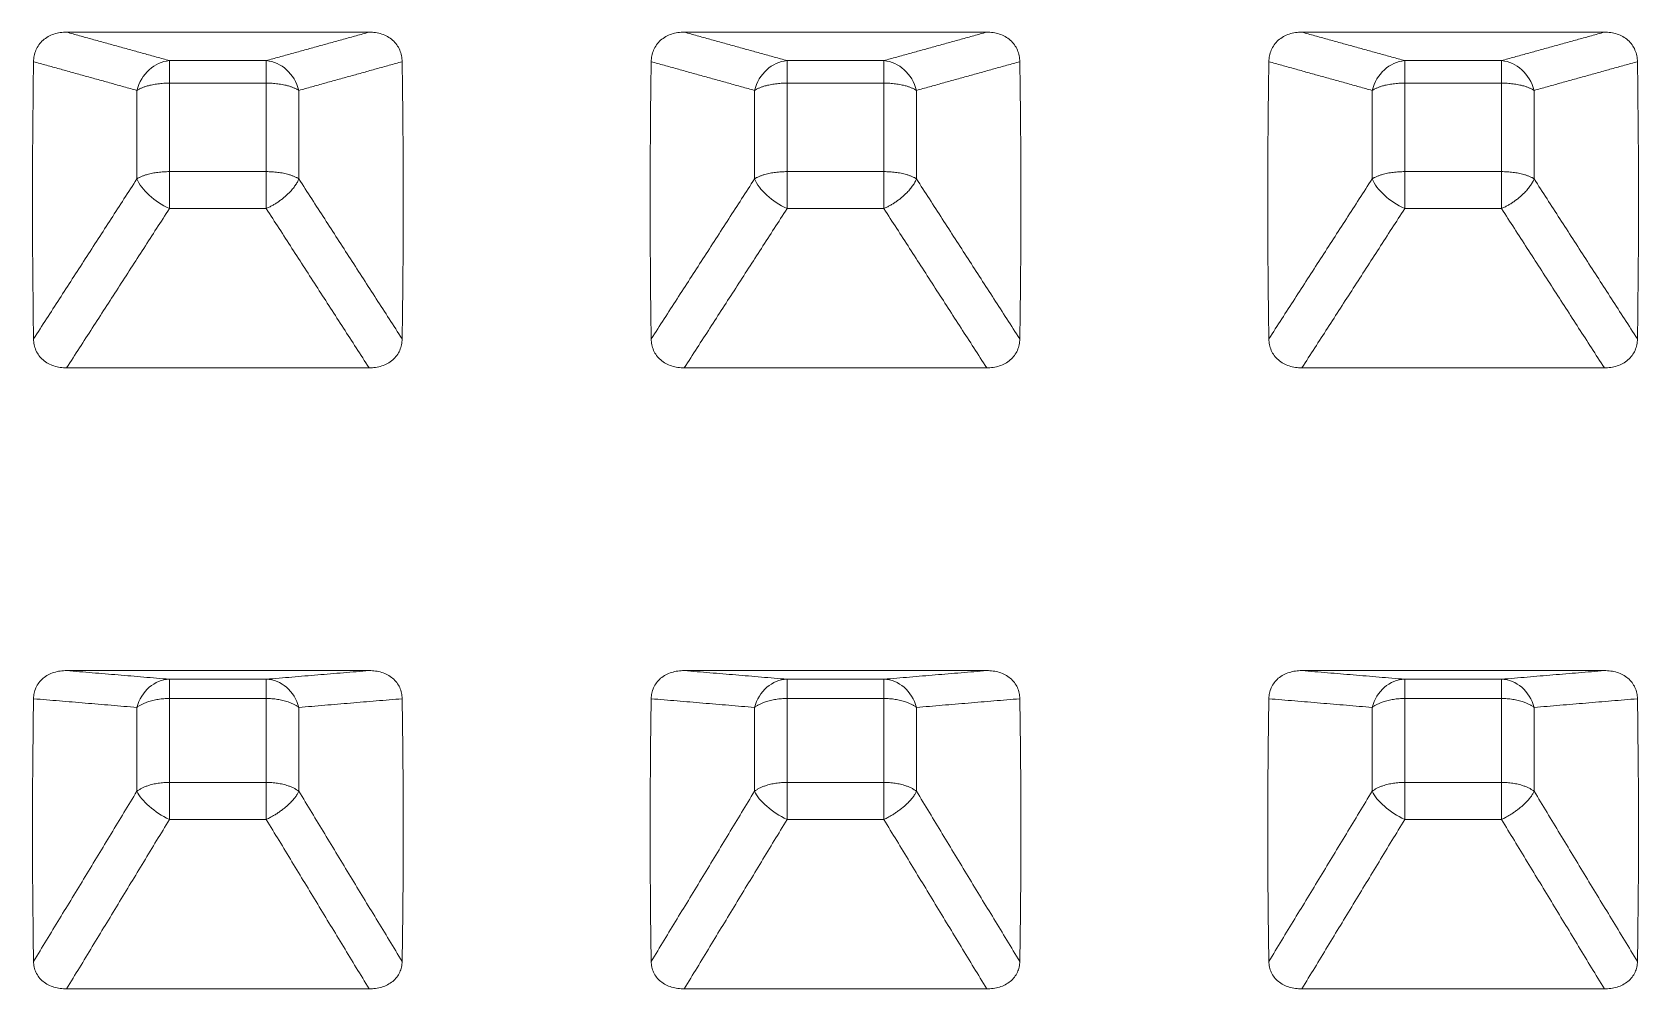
# Model space of a CAD drawing. Extents: x 2752 to 4118, y -1 to 999.
# Drawn here: x 3152.11 to 3156.272, y 516.153 to 518.632 of the extents above; entities that cross this region are included whole.
import ezdxf

# ---------------------------------------------------------------- set-up
doc = ezdxf.new("R2010")
doc.units = 0
doc.header["$LTSCALE"] = 10
doc.header["$MEASUREMENT"] = 0
doc.layers.add('1', color=7, linetype='CONTINUOUS')

msp = doc.modelspace()

# ---------------------------------------------------------------- linework, layer by layer
at = {"layer": '1', "color": 7, "linetype": 'Continuous', "lineweight": 13}
for p, q in [((3152.4655, 518.2704), (3152.4655, 518.4997)), ((3152.4655, 518.4997), (3152.7165, 518.4997)), ((3152.7165, 518.4997), (3152.7165, 518.2704)), ((3154.0655, 518.2704), (3154.0655, 518.4997)), ((3154.0655, 518.4997), (3154.3165, 518.4997)), ((3154.3165, 518.4997), (3154.3165, 518.2704)), ((3155.6655, 518.2704), (3155.6655, 518.4997)), ((3155.6655, 518.4997), (3155.9165, 518.4997)), ((3155.9165, 518.4997), (3155.9165, 518.2704)), ((3152.7165, 518.2704), (3152.4655, 518.2704)), ((3154.3165, 518.2704), (3154.0655, 518.2704)), ((3155.9165, 518.2704), (3155.6655, 518.2704)), ((3152.4655, 516.688), (3152.4655, 516.9054)), ((3152.4655, 516.9054), (3152.7165, 516.9054)), ((3152.7165, 516.9054), (3152.7165, 516.688)), ((3154.0655, 516.688), (3154.0655, 516.9054)), ((3154.0655, 516.9054), (3154.3165, 516.9054)), ((3154.3165, 516.9054), (3154.3165, 516.688)), ((3155.6655, 516.688), (3155.6655, 516.9054)), ((3155.6655, 516.9054), (3155.9165, 516.9054)), ((3155.9165, 516.9054), (3155.9165, 516.688)), ((3152.7165, 516.688), (3152.4655, 516.688)), ((3154.3165, 516.688), (3154.0655, 516.688)), ((3155.9165, 516.688), (3155.6655, 516.688))]:
    msp.add_line(p, q, dxfattribs=at)
at = {"layer": '1', "color": 7, "linetype": 'Continuous', "lineweight": 18}
for centre, major_axis, ratio, start_param, end_param in [((3152.4655, 518.459), (-0.0267, -0.0964), 0.870471, 3.449475, 4.727256), ((3152.7165, 518.459), (-0.0267, 0.0964), 0.870471, 4.697522, 5.975303), ((3154.0655, 518.459), (-0.0267, -0.0964), 0.870471, 3.449475, 4.727256), ((3154.3165, 518.459), (-0.0267, 0.0964), 0.870471, 4.697522, 5.975303), ((3155.6655, 518.459), (-0.0267, -0.0964), 0.870471, 3.449475, 4.727256), ((3155.9165, 518.459), (-0.0267, 0.0964), 0.870471, 4.697522, 5.975303), ((3152.4655, 518.2298), (0.084, -0.0542), 0.484645, 3.738464, 5.016246), ((3154.0655, 518.2298), (0.084, -0.0542), 0.484645, 3.738464, 5.016246), ((3155.6655, 518.2298), (0.084, -0.0542), 0.484645, 3.738464, 5.016246), ((3152.4655, 516.8554), (-0.0084, -0.0996), 0.879461, 3.236249, 4.514031), ((3152.7165, 516.8554), (-0.0084, 0.0996), 0.879461, 4.910747, 6.188529), ((3154.0655, 516.8554), (-0.0084, -0.0996), 0.879461, 3.236249, 4.514031), ((3154.3165, 516.8554), (-0.0084, 0.0996), 0.879461, 4.910747, 6.188529), ((3155.6655, 516.8554), (-0.0084, -0.0996), 0.879461, 3.236249, 4.514031), ((3155.9165, 516.8554), (-0.0084, 0.0996), 0.879461, 4.910747, 6.188529), ((3152.4655, 516.638), (0.0855, -0.0519), 0.405166, 3.676429, 4.954211), ((3154.0655, 516.638), (0.0855, -0.0519), 0.405166, 3.676429, 4.954211), ((3155.6655, 516.638), (0.0855, -0.0519), 0.405166, 3.676429, 4.954211)]:
    msp.add_ellipse(centre, major_axis=major_axis, ratio=ratio, start_param=start_param, end_param=end_param, dxfattribs=at)
for points in [[(3152.1136, 518.5552), (3152.1137, 518.5604), (3152.1142, 518.5655), (3152.1163, 518.5755), (3152.1178, 518.5805), (3152.1218, 518.5901), (3152.1244, 518.5946), (3152.1305, 518.6032), (3152.1341, 518.6072), (3152.1421, 518.6143), (3152.1465, 518.6174), (3152.156, 518.6228), (3152.1611, 518.625), (3152.1716, 518.6285), (3152.177, 518.6298), (3152.188, 518.6314), (3152.1936, 518.6318), (3152.1992, 518.6318)], [(3152.9828, 518.6318), (3152.9884, 518.6318), (3152.994, 518.6314), (3153.0049, 518.6298), (3153.0103, 518.6285), (3153.0209, 518.625), (3153.0259, 518.6229), (3153.0353, 518.6176), (3153.0398, 518.6144), (3153.0478, 518.6073), (3153.0514, 518.6034), (3153.0575, 518.5948), (3153.0601, 518.5902), (3153.0642, 518.5807), (3153.0657, 518.5757), (3153.0678, 518.5655), (3153.0683, 518.5604), (3153.0684, 518.5552)], [(3153.7136, 518.5552), (3153.7137, 518.5604), (3153.7142, 518.5655), (3153.7163, 518.5755), (3153.7178, 518.5805), (3153.7218, 518.5901), (3153.7244, 518.5946), (3153.7305, 518.6032), (3153.7341, 518.6072), (3153.7421, 518.6143), (3153.7465, 518.6174), (3153.756, 518.6228), (3153.7611, 518.625), (3153.7716, 518.6285), (3153.777, 518.6298), (3153.788, 518.6314), (3153.7936, 518.6318), (3153.7992, 518.6318)], [(3154.5828, 518.6318), (3154.5884, 518.6318), (3154.594, 518.6314), (3154.6049, 518.6298), (3154.6103, 518.6285), (3154.6209, 518.625), (3154.6259, 518.6229), (3154.6353, 518.6176), (3154.6398, 518.6144), (3154.6478, 518.6073), (3154.6514, 518.6034), (3154.6575, 518.5948), (3154.6601, 518.5902), (3154.6642, 518.5807), (3154.6657, 518.5757), (3154.6678, 518.5655), (3154.6683, 518.5604), (3154.6684, 518.5552)], [(3155.3136, 518.5552), (3155.3137, 518.5604), (3155.3142, 518.5655), (3155.3163, 518.5755), (3155.3178, 518.5805), (3155.3218, 518.5901), (3155.3244, 518.5946), (3155.3305, 518.6032), (3155.3341, 518.6072), (3155.3421, 518.6143), (3155.3465, 518.6174), (3155.356, 518.6228), (3155.3611, 518.625), (3155.3716, 518.6285), (3155.377, 518.6298), (3155.388, 518.6314), (3155.3936, 518.6318), (3155.3992, 518.6318)], [(3156.1828, 518.6318), (3156.1884, 518.6318), (3156.194, 518.6314), (3156.2049, 518.6298), (3156.2103, 518.6285), (3156.2209, 518.625), (3156.2259, 518.6229), (3156.2353, 518.6176), (3156.2398, 518.6144), (3156.2478, 518.6073), (3156.2514, 518.6034), (3156.2575, 518.5948), (3156.2601, 518.5902), (3156.2642, 518.5807), (3156.2657, 518.5757), (3156.2678, 518.5655), (3156.2683, 518.5604), (3156.2684, 518.5552)], [(3152.1992, 517.762), (3152.1936, 517.762), (3152.1881, 517.7624), (3152.1771, 517.764), (3152.1717, 517.7652), (3152.1612, 517.7686), (3152.1562, 517.7707), (3152.1467, 517.7759), (3152.1422, 517.779), (3152.1342, 517.7859), (3152.1307, 517.7898), (3152.1245, 517.7981), (3152.1219, 517.8027), (3152.1178, 517.812), (3152.1163, 517.8169), (3152.1142, 517.8268), (3152.1137, 517.8318), (3152.1136, 517.8369)], [(3153.0684, 517.8369), (3153.0683, 517.8319), (3153.0678, 517.8269), (3153.0658, 517.817), (3153.0643, 517.8121), (3153.0602, 517.8027), (3153.0577, 517.7983), (3153.0516, 517.79), (3153.0479, 517.786), (3153.0399, 517.7791), (3153.0355, 517.776), (3153.026, 517.7708), (3153.0209, 517.7686), (3153.0105, 517.7652), (3153.005, 517.764), (3152.994, 517.7624), (3152.9884, 517.762), (3152.9828, 517.762)], [(3153.7992, 517.762), (3153.7936, 517.762), (3153.7881, 517.7624), (3153.7771, 517.764), (3153.7717, 517.7652), (3153.7612, 517.7686), (3153.7562, 517.7707), (3153.7467, 517.7759), (3153.7422, 517.779), (3153.7342, 517.7859), (3153.7307, 517.7898), (3153.7245, 517.7981), (3153.7219, 517.8027), (3153.7178, 517.812), (3153.7163, 517.8169), (3153.7142, 517.8268), (3153.7137, 517.8318), (3153.7136, 517.8369)], [(3154.6684, 517.8369), (3154.6683, 517.8319), (3154.6678, 517.8269), (3154.6658, 517.817), (3154.6643, 517.8121), (3154.6602, 517.8027), (3154.6577, 517.7983), (3154.6516, 517.79), (3154.6479, 517.786), (3154.6399, 517.7791), (3154.6355, 517.776), (3154.626, 517.7708), (3154.6209, 517.7686), (3154.6105, 517.7652), (3154.605, 517.764), (3154.594, 517.7624), (3154.5884, 517.762), (3154.5828, 517.762)], [(3155.3992, 517.762), (3155.3936, 517.762), (3155.3881, 517.7624), (3155.3771, 517.764), (3155.3717, 517.7652), (3155.3612, 517.7686), (3155.3562, 517.7707), (3155.3467, 517.7759), (3155.3422, 517.779), (3155.3342, 517.7859), (3155.3307, 517.7898), (3155.3245, 517.7981), (3155.3219, 517.8027), (3155.3178, 517.812), (3155.3163, 517.8169), (3155.3142, 517.8268), (3155.3137, 517.8318), (3155.3136, 517.8369)], [(3156.2684, 517.8369), (3156.2683, 517.8319), (3156.2678, 517.8269), (3156.2658, 517.817), (3156.2643, 517.8121), (3156.2602, 517.8027), (3156.2577, 517.7983), (3156.2516, 517.79), (3156.2479, 517.786), (3156.2399, 517.7791), (3156.2355, 517.776), (3156.226, 517.7708), (3156.2209, 517.7686), (3156.2105, 517.7652), (3156.205, 517.764), (3156.194, 517.7624), (3156.1884, 517.762), (3156.1828, 517.762)], [(3152.1136, 516.9048), (3152.1137, 516.9097), (3152.1142, 516.9146), (3152.1163, 516.9242), (3152.1178, 516.9289), (3152.1218, 516.938), (3152.1244, 516.9423), (3152.1305, 516.9504), (3152.1341, 516.9543), (3152.1421, 516.961), (3152.1465, 516.964), (3152.156, 516.9691), (3152.1611, 516.9712), (3152.1716, 516.9745), (3152.177, 516.9757), (3152.188, 516.9773), (3152.1936, 516.9777), (3152.1992, 516.9777)], [(3152.9828, 516.9777), (3152.9884, 516.9777), (3152.994, 516.9773), (3153.0049, 516.9758), (3153.0103, 516.9746), (3153.0209, 516.9713), (3153.0259, 516.9692), (3153.0353, 516.9641), (3153.0398, 516.9611), (3153.0478, 516.9544), (3153.0514, 516.9506), (3153.0575, 516.9425), (3153.0601, 516.9381), (3153.0642, 516.929), (3153.0657, 516.9243), (3153.0678, 516.9146), (3153.0683, 516.9098), (3153.0684, 516.9048)], [(3153.7136, 516.9048), (3153.7137, 516.9097), (3153.7142, 516.9146), (3153.7163, 516.9242), (3153.7178, 516.9289), (3153.7218, 516.938), (3153.7244, 516.9423), (3153.7305, 516.9504), (3153.7341, 516.9543), (3153.7421, 516.961), (3153.7465, 516.964), (3153.756, 516.9691), (3153.7611, 516.9712), (3153.7716, 516.9745), (3153.777, 516.9757), (3153.788, 516.9773), (3153.7936, 516.9777), (3153.7992, 516.9777)], [(3154.5828, 516.9777), (3154.5884, 516.9777), (3154.594, 516.9773), (3154.6049, 516.9758), (3154.6103, 516.9746), (3154.6209, 516.9713), (3154.6259, 516.9692), (3154.6353, 516.9641), (3154.6398, 516.9611), (3154.6478, 516.9544), (3154.6514, 516.9506), (3154.6575, 516.9425), (3154.6601, 516.9381), (3154.6642, 516.929), (3154.6657, 516.9243), (3154.6678, 516.9146), (3154.6683, 516.9098), (3154.6684, 516.9048)], [(3155.3136, 516.9048), (3155.3137, 516.9097), (3155.3142, 516.9146), (3155.3163, 516.9242), (3155.3178, 516.9289), (3155.3218, 516.938), (3155.3244, 516.9423), (3155.3305, 516.9504), (3155.3341, 516.9543), (3155.3421, 516.961), (3155.3465, 516.964), (3155.356, 516.9691), (3155.3611, 516.9712), (3155.3716, 516.9745), (3155.377, 516.9757), (3155.388, 516.9773), (3155.3936, 516.9777), (3155.3992, 516.9777)], [(3156.1828, 516.9777), (3156.1884, 516.9777), (3156.194, 516.9773), (3156.2049, 516.9758), (3156.2103, 516.9746), (3156.2209, 516.9713), (3156.2259, 516.9692), (3156.2353, 516.9641), (3156.2398, 516.9611), (3156.2478, 516.9544), (3156.2514, 516.9506), (3156.2575, 516.9425), (3156.2601, 516.9381), (3156.2642, 516.929), (3156.2657, 516.9243), (3156.2678, 516.9146), (3156.2683, 516.9098), (3156.2684, 516.9048)], [(3152.1992, 516.1531), (3152.1936, 516.1531), (3152.1881, 516.1535), (3152.1771, 516.155), (3152.1717, 516.1561), (3152.1612, 516.1593), (3152.1562, 516.1614), (3152.1467, 516.1662), (3152.1422, 516.1692), (3152.1342, 516.1757), (3152.1307, 516.1793), (3152.1245, 516.1872), (3152.1219, 516.1915), (3152.1178, 516.2004), (3152.1163, 516.205), (3152.1142, 516.2144), (3152.1137, 516.2191), (3152.1136, 516.2239)], [(3153.0684, 516.2239), (3153.0683, 516.2191), (3153.0678, 516.2144), (3153.0658, 516.2051), (3153.0643, 516.2005), (3153.0602, 516.1916), (3153.0577, 516.1874), (3153.0516, 516.1795), (3153.0479, 516.1758), (3153.0399, 516.1693), (3153.0355, 516.1664), (3153.026, 516.1614), (3153.0209, 516.1594), (3153.0105, 516.1562), (3153.005, 516.155), (3152.994, 516.1535), (3152.9884, 516.1531), (3152.9828, 516.1531)], [(3153.7992, 516.1531), (3153.7936, 516.1531), (3153.7881, 516.1535), (3153.7771, 516.155), (3153.7717, 516.1561), (3153.7612, 516.1593), (3153.7562, 516.1614), (3153.7467, 516.1662), (3153.7422, 516.1692), (3153.7342, 516.1757), (3153.7307, 516.1793), (3153.7245, 516.1872), (3153.7219, 516.1915), (3153.7178, 516.2004), (3153.7163, 516.205), (3153.7142, 516.2144), (3153.7137, 516.2191), (3153.7136, 516.2239)], [(3154.6684, 516.2239), (3154.6683, 516.2191), (3154.6678, 516.2144), (3154.6658, 516.2051), (3154.6643, 516.2005), (3154.6602, 516.1916), (3154.6577, 516.1874), (3154.6516, 516.1795), (3154.6479, 516.1758), (3154.6399, 516.1693), (3154.6355, 516.1664), (3154.626, 516.1614), (3154.6209, 516.1594), (3154.6105, 516.1562), (3154.605, 516.155), (3154.594, 516.1535), (3154.5884, 516.1531), (3154.5828, 516.1531)], [(3155.3992, 516.1531), (3155.3936, 516.1531), (3155.3881, 516.1535), (3155.3771, 516.155), (3155.3717, 516.1561), (3155.3612, 516.1593), (3155.3562, 516.1614), (3155.3467, 516.1662), (3155.3422, 516.1692), (3155.3342, 516.1757), (3155.3307, 516.1793), (3155.3245, 516.1872), (3155.3219, 516.1915), (3155.3178, 516.2004), (3155.3163, 516.205), (3155.3142, 516.2144), (3155.3137, 516.2191), (3155.3136, 516.2239)], [(3156.2684, 516.2239), (3156.2683, 516.2191), (3156.2678, 516.2144), (3156.2658, 516.2051), (3156.2643, 516.2005), (3156.2602, 516.1916), (3156.2577, 516.1874), (3156.2516, 516.1795), (3156.2479, 516.1758), (3156.2399, 516.1693), (3156.2355, 516.1664), (3156.226, 516.1614), (3156.2209, 516.1594), (3156.2105, 516.1562), (3156.205, 516.155), (3156.194, 516.1535), (3156.1884, 516.1531), (3156.1828, 516.1531)]]:
    msp.add_open_spline(points, degree=3, knots=[0, 0, 0, 0, 0.125, 0.125, 0.25, 0.25, 0.375, 0.375, 0.5, 0.5, 0.625, 0.625, 0.75, 0.75, 0.875, 0.875, 1, 1, 1, 1], dxfattribs=at)
for points, degree in [([(3152.4656, 518.5579), (3152.1992, 518.6318)], 1), ([(3152.9828, 518.6318), (3152.1992, 518.6318)], 1), ([(3152.7164, 518.5579), (3152.9828, 518.6318)], 1), ([(3154.0656, 518.5579), (3153.7992, 518.6318)], 1), ([(3154.5828, 518.6318), (3153.7992, 518.6318)], 1), ([(3154.3164, 518.5579), (3154.5828, 518.6318)], 1), ([(3155.6656, 518.5579), (3155.3992, 518.6318)], 1), ([(3156.1828, 518.6318), (3155.3992, 518.6318)], 1), ([(3155.9164, 518.5579), (3156.1828, 518.6318)], 1), ([(3152.1136, 518.5552), (3152.1099, 518.3134), (3152.1099, 518.0739), (3152.1136, 517.8369)], 3), ([(3153.0684, 517.8369), (3153.0722, 518.0739), (3153.0722, 518.3134), (3153.0684, 518.5552)], 3), ([(3153.7136, 518.5552), (3153.7099, 518.3134), (3153.7099, 518.0739), (3153.7136, 517.8369)], 3), ([(3154.6684, 517.8369), (3154.6722, 518.0739), (3154.6722, 518.3134), (3154.6684, 518.5552)], 3), ([(3155.3136, 518.5552), (3155.3099, 518.3134), (3155.3099, 518.0739), (3155.3136, 517.8369)], 3), ([(3156.2684, 517.8369), (3156.2722, 518.0739), (3156.2722, 518.3134), (3156.2684, 518.5552)], 3), ([(3152.8008, 518.2517), (3153.0684, 517.8369)], 1), ([(3154.4008, 518.2517), (3154.6684, 517.8369)], 1), ([(3156.0008, 518.2517), (3156.2684, 517.8369)], 1), ([(3152.7164, 518.1747), (3152.9828, 517.762)], 1), ([(3154.3164, 518.1747), (3154.5828, 517.762)], 1), ([(3155.9164, 518.1747), (3156.1828, 517.762)], 1), ([(3152.1992, 517.762), (3152.9828, 517.762)], 1), ([(3153.7992, 517.762), (3154.5828, 517.762)], 1), ([(3155.3992, 517.762), (3156.1828, 517.762)], 1), ([(3152.4656, 516.9553), (3152.1992, 516.9777)], 1), ([(3152.9828, 516.9777), (3152.1992, 516.9777)], 1), ([(3152.7164, 516.9553), (3152.9828, 516.9777)], 1), ([(3154.0656, 516.9553), (3153.7992, 516.9777)], 1), ([(3154.5828, 516.9777), (3153.7992, 516.9777)], 1), ([(3154.3164, 516.9553), (3154.5828, 516.9777)], 1), ([(3155.6656, 516.9553), (3155.3992, 516.9777)], 1), ([(3156.1828, 516.9777), (3155.3992, 516.9777)], 1), ([(3155.9164, 516.9553), (3156.1828, 516.9777)], 1), ([(3152.1136, 516.9048), (3152.1099, 516.6749), (3152.1099, 516.4479), (3152.1136, 516.2239)], 3), ([(3153.0684, 516.2239), (3153.0722, 516.4479), (3153.0722, 516.6749), (3153.0684, 516.9048)], 3), ([(3153.7136, 516.9048), (3153.7099, 516.6749), (3153.7099, 516.4479), (3153.7136, 516.2239)], 3), ([(3154.6684, 516.2239), (3154.6722, 516.4479), (3154.6722, 516.6749), (3154.6684, 516.9048)], 3), ([(3155.3136, 516.9048), (3155.3099, 516.6749), (3155.3099, 516.4479), (3155.3136, 516.2239)], 3), ([(3156.2684, 516.2239), (3156.2722, 516.4479), (3156.2722, 516.6749), (3156.2684, 516.9048)], 3), ([(3152.8008, 516.665), (3153.0684, 516.2239)], 1), ([(3154.4008, 516.665), (3154.6684, 516.2239)], 1), ([(3156.0008, 516.665), (3156.2684, 516.2239)], 1), ([(3152.7164, 516.592), (3152.9828, 516.1531)], 1), ([(3154.3164, 516.592), (3154.5828, 516.1531)], 1), ([(3155.9164, 516.592), (3156.1828, 516.1531)], 1), ([(3152.1992, 516.1531), (3152.9828, 516.1531)], 1), ([(3153.7992, 516.1531), (3154.5828, 516.1531)], 1), ([(3155.3992, 516.1531), (3156.1828, 516.1531)], 1)]:
    msp.add_open_spline(points, degree=degree, dxfattribs=at)
at = {"layer": '1', "color": 7, "linetype": 'Continuous', "lineweight": 13}
for points in [[(3152.3813, 518.4809), (3152.1136, 518.5552)], [(3152.4656, 518.5579), (3152.7164, 518.5579)], [(3152.8008, 518.4809), (3153.0684, 518.5552)], [(3153.9813, 518.4809), (3153.7136, 518.5552)], [(3154.0656, 518.5579), (3154.3164, 518.5579)], [(3154.4008, 518.4809), (3154.6684, 518.5552)], [(3155.5813, 518.4809), (3155.3136, 518.5552)], [(3155.6656, 518.5579), (3155.9164, 518.5579)], [(3156.0008, 518.4809), (3156.2684, 518.5552)], [(3152.3813, 518.2517), (3152.3813, 518.4809)], [(3152.8008, 518.4809), (3152.8008, 518.2517)], [(3153.9813, 518.2517), (3153.9813, 518.4809)], [(3154.4008, 518.4809), (3154.4008, 518.2517)], [(3155.5813, 518.2517), (3155.5813, 518.4809)], [(3156.0008, 518.4809), (3156.0008, 518.2517)], [(3152.3813, 518.2517), (3152.1136, 517.8369)], [(3153.9813, 518.2517), (3153.7136, 517.8369)], [(3155.5813, 518.2517), (3155.3136, 517.8369)], [(3152.4656, 518.1747), (3152.1992, 517.762)], [(3152.7164, 518.1747), (3152.4656, 518.1747)], [(3154.0656, 518.1747), (3153.7992, 517.762)], [(3154.3164, 518.1747), (3154.0656, 518.1747)], [(3155.6656, 518.1747), (3155.3992, 517.762)], [(3155.9164, 518.1747), (3155.6656, 518.1747)], [(3152.4656, 516.9553), (3152.7164, 516.9553)], [(3154.0656, 516.9553), (3154.3164, 516.9553)], [(3155.6656, 516.9553), (3155.9164, 516.9553)], [(3152.3813, 516.8822), (3152.1136, 516.9048)], [(3152.3813, 516.665), (3152.3813, 516.8822)], [(3152.8008, 516.8822), (3153.0684, 516.9048)], [(3152.8008, 516.8822), (3152.8008, 516.665)], [(3153.9813, 516.8822), (3153.7136, 516.9048)], [(3153.9813, 516.665), (3153.9813, 516.8822)], [(3154.4008, 516.8822), (3154.6684, 516.9048)], [(3154.4008, 516.8822), (3154.4008, 516.665)], [(3155.5813, 516.8822), (3155.3136, 516.9048)], [(3155.5813, 516.665), (3155.5813, 516.8822)], [(3156.0008, 516.8822), (3156.2684, 516.9048)], [(3156.0008, 516.8822), (3156.0008, 516.665)], [(3152.3813, 516.665), (3152.1136, 516.2239)], [(3153.9813, 516.665), (3153.7136, 516.2239)], [(3155.5813, 516.665), (3155.3136, 516.2239)], [(3152.4656, 516.592), (3152.1992, 516.1531)], [(3152.7164, 516.592), (3152.4656, 516.592)], [(3154.0656, 516.592), (3153.7992, 516.1531)], [(3154.3164, 516.592), (3154.0656, 516.592)], [(3155.6656, 516.592), (3155.3992, 516.1531)], [(3155.9164, 516.592), (3155.6656, 516.592)]]:
    msp.add_open_spline(points, degree=1, dxfattribs=at)
at = {"layer": '1', "color": 7, "linetype": 'Continuous', "lineweight": 18}
for points, weights in [([(3152.4655, 518.4997), (3152.4656, 518.5497), (3152.4656, 518.5579)], [1, 0.877139450345, 1]), ([(3152.7164, 518.5579), (3152.7165, 518.5497), (3152.7165, 518.4997)], [1, 0.877139450345, 1]), ([(3154.0655, 518.4997), (3154.0656, 518.5497), (3154.0656, 518.5579)], [1, 0.877139450345, 1]), ([(3154.3164, 518.5579), (3154.3165, 518.5497), (3154.3165, 518.4997)], [1, 0.877139450345, 1]), ([(3155.6655, 518.4997), (3155.6656, 518.5497), (3155.6656, 518.5579)], [1, 0.877139450345, 1]), ([(3155.9164, 518.5579), (3155.9165, 518.5497), (3155.9165, 518.4997)], [1, 0.877139450345, 1]), ([(3152.3813, 518.4809), (3152.4108, 518.4997), (3152.4655, 518.4997)], [1, 0.877139450182, 1]), ([(3152.7165, 518.4997), (3152.7713, 518.4997), (3152.8008, 518.4809)], [1, 0.877139450182, 1]), ([(3153.9813, 518.4809), (3154.0108, 518.4997), (3154.0655, 518.4997)], [1, 0.877139450182, 1]), ([(3154.3165, 518.4997), (3154.3713, 518.4997), (3154.4008, 518.4809)], [1, 0.877139450182, 1]), ([(3155.5813, 518.4809), (3155.6108, 518.4997), (3155.6655, 518.4997)], [1, 0.877139450182, 1]), ([(3155.9165, 518.4997), (3155.9713, 518.4997), (3156.0008, 518.4809)], [1, 0.877139450182, 1]), ([(3152.4655, 518.2704), (3152.4108, 518.2704), (3152.3813, 518.2517)], [1, 0.877139450182, 1]), ([(3152.4656, 518.1747), (3152.4656, 518.2204), (3152.4655, 518.2704)], [1, 0.877139450259, 1]), ([(3152.7164, 518.1747), (3152.7165, 518.2204), (3152.7165, 518.2704)], [1, 0.877139450268, 1]), ([(3152.7165, 518.2704), (3152.7713, 518.2704), (3152.8008, 518.2517)], [1, 0.877139450182, 1]), ([(3154.0655, 518.2704), (3154.0108, 518.2704), (3153.9813, 518.2517)], [1, 0.877139450182, 1]), ([(3154.0656, 518.1747), (3154.0656, 518.2204), (3154.0655, 518.2704)], [1, 0.877139450259, 1]), ([(3154.3164, 518.1747), (3154.3165, 518.2204), (3154.3165, 518.2704)], [1, 0.877139450268, 1]), ([(3154.3165, 518.2704), (3154.3713, 518.2704), (3154.4008, 518.2517)], [1, 0.877139450182, 1]), ([(3155.6655, 518.2704), (3155.6108, 518.2704), (3155.5813, 518.2517)], [1, 0.877139450182, 1]), ([(3155.6656, 518.1747), (3155.6656, 518.2204), (3155.6655, 518.2704)], [1, 0.877139450259, 1]), ([(3155.9164, 518.1747), (3155.9165, 518.2204), (3155.9165, 518.2704)], [1, 0.877139450268, 1]), ([(3155.9165, 518.2704), (3155.9713, 518.2704), (3156.0008, 518.2517)], [1, 0.877139450182, 1]), ([(3152.4655, 516.9054), (3152.4656, 516.9528), (3152.4656, 516.9553)], [1, 0.877139450345, 1]), ([(3152.7164, 516.9553), (3152.7165, 516.9528), (3152.7165, 516.9054)], [1, 0.877139450345, 1]), ([(3154.0655, 516.9054), (3154.0656, 516.9528), (3154.0656, 516.9553)], [1, 0.877139450345, 1]), ([(3154.3164, 516.9553), (3154.3165, 516.9528), (3154.3165, 516.9054)], [1, 0.877139450345, 1]), ([(3155.6655, 516.9054), (3155.6656, 516.9528), (3155.6656, 516.9553)], [1, 0.877139450345, 1]), ([(3155.9164, 516.9553), (3155.9165, 516.9528), (3155.9165, 516.9054)], [1, 0.877139450345, 1]), ([(3152.3813, 516.8822), (3152.4108, 516.9053), (3152.4655, 516.9054)], [1, 0.877139450182, 1]), ([(3152.7165, 516.9054), (3152.7713, 516.9053), (3152.8008, 516.8822)], [1, 0.877139450182, 1]), ([(3153.9813, 516.8822), (3154.0108, 516.9053), (3154.0655, 516.9054)], [1, 0.877139450182, 1]), ([(3154.3165, 516.9054), (3154.3713, 516.9053), (3154.4008, 516.8822)], [1, 0.877139450182, 1]), ([(3155.5813, 516.8822), (3155.6108, 516.9053), (3155.6655, 516.9054)], [1, 0.877139450182, 1]), ([(3155.9165, 516.9054), (3155.9713, 516.9053), (3156.0008, 516.8822)], [1, 0.877139450182, 1]), ([(3152.4655, 516.688), (3152.4108, 516.688), (3152.3813, 516.665)], [1, 0.877139450182, 1]), ([(3152.4656, 516.592), (3152.4656, 516.6406), (3152.4655, 516.688)], [1, 0.877139450259, 1]), ([(3152.7164, 516.592), (3152.7165, 516.6406), (3152.7165, 516.688)], [1, 0.877139450268, 1]), ([(3152.7165, 516.688), (3152.7713, 516.688), (3152.8008, 516.665)], [1, 0.877139450182, 1]), ([(3154.0655, 516.688), (3154.0108, 516.688), (3153.9813, 516.665)], [1, 0.877139450182, 1]), ([(3154.0656, 516.592), (3154.0656, 516.6406), (3154.0655, 516.688)], [1, 0.877139450259, 1]), ([(3154.3164, 516.592), (3154.3165, 516.6406), (3154.3165, 516.688)], [1, 0.877139450268, 1]), ([(3154.3165, 516.688), (3154.3713, 516.688), (3154.4008, 516.665)], [1, 0.877139450182, 1]), ([(3155.6655, 516.688), (3155.6108, 516.688), (3155.5813, 516.665)], [1, 0.877139450182, 1]), ([(3155.6656, 516.592), (3155.6656, 516.6406), (3155.6655, 516.688)], [1, 0.877139450259, 1]), ([(3155.9164, 516.592), (3155.9165, 516.6406), (3155.9165, 516.688)], [1, 0.877139450268, 1]), ([(3155.9165, 516.688), (3155.9713, 516.688), (3156.0008, 516.665)], [1, 0.877139450182, 1])]:
    msp.add_rational_spline(points, weights, degree=2, dxfattribs=at)
at = {"layer": '1', "color": 7, "linetype": 'Continuous', "lineweight": 13}
for points in [[(3152.8008, 518.2517), (3152.8008, 518.2517), (3152.7818, 518.2041), (3152.7165, 518.1747), (3152.7164, 518.1747)], [(3154.4008, 518.2517), (3154.4008, 518.2517), (3154.3818, 518.2041), (3154.3165, 518.1747), (3154.3164, 518.1747)], [(3156.0008, 518.2517), (3156.0008, 518.2517), (3155.9818, 518.2041), (3155.9165, 518.1747), (3155.9164, 518.1747)], [(3152.8008, 516.665), (3152.8008, 516.665), (3152.7818, 516.6232), (3152.7165, 516.592), (3152.7164, 516.592)], [(3154.4008, 516.665), (3154.4008, 516.665), (3154.3818, 516.6232), (3154.3165, 516.592), (3154.3164, 516.592)], [(3156.0008, 516.665), (3156.0008, 516.665), (3155.9818, 516.6232), (3155.9165, 516.592), (3155.9164, 516.592)]]:
    msp.add_rational_spline(points, [1, 1, 0.80319630874, 1, 1], degree=2, knots=[0, 0, 0, 0.000617, 0.999383, 1, 1, 1], dxfattribs=at)

doc.saveas('drawing.dxf')
